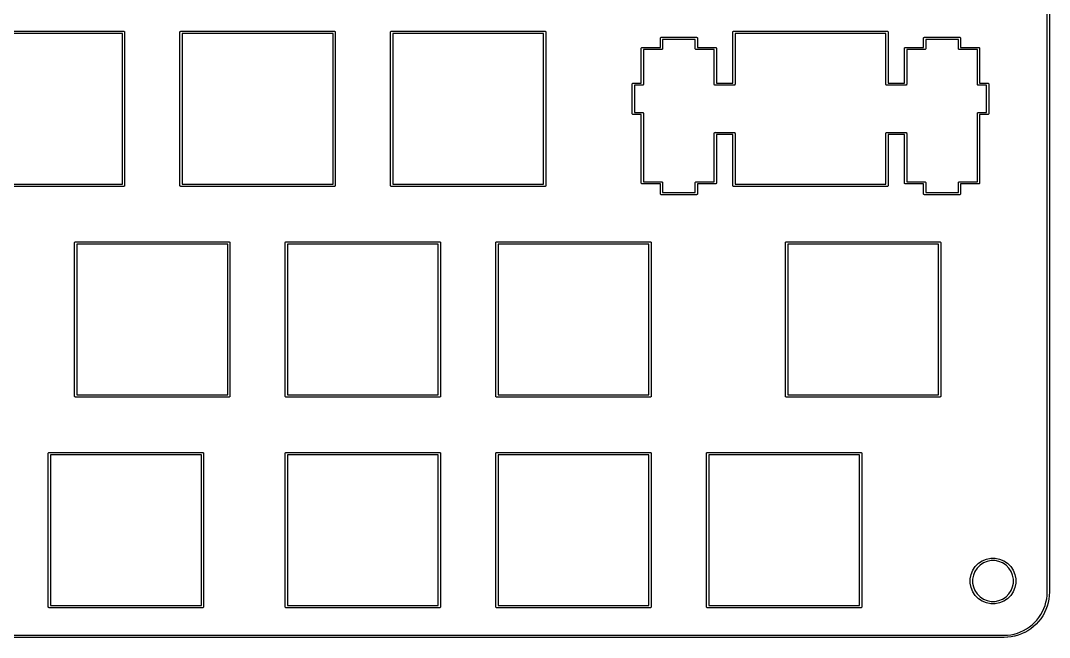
# Model space of a CAD drawing. Extents: x -1 to 304, y -94 to 1.
# Drawn here: x 210.8 to 303.9, y -94.3 to -38.5 of the extents above; entities that cross this region are included whole.
import ezdxf

# ---------------------------------------------------------------- set-up
doc = ezdxf.new("R2010")
doc.units = 0
doc.layers.add('BLACK', color=7, linetype='CONTINUOUS')

msp = doc.modelspace()

# ---------------------------------------------------------------- linework, layer by layer
at = {"layer": 'BLACK', "linetype": 'CONTINUOUS'}
for p, q in [((303.681, -90.2275), (303.681, -2.83112)), ((303.881, -2.83156), (303.881, -90.2271)), ((206.295, -39.5035), (220.136, -39.5035)), ((220.041, -39.7035), (206.39, -39.7035)), ((220.041, -53.3525), (220.041, -39.7035)), ((220.136, -39.5035), (220.141, -39.503)), ((220.141, -39.503), (220.146, -39.5035)), ((220.146, -39.5035), (220.161, -39.5049)), ((220.161, -39.5049), (220.179, -39.5107)), ((220.179, -39.5107), (220.197, -39.52)), ((220.197, -39.52), (220.212, -39.5324)), ((220.212, -39.5324), (220.225, -39.5477)), ((220.225, -39.5477), (220.234, -39.565)), ((220.234, -39.565), (220.24, -39.5839)), ((220.24, -39.5839), (220.242, -39.6035)), ((220.242, -39.6035), (220.241, -39.6084)), ((220.241, -39.6084), (220.241, -53.4476)), ((225.24, -39.6035), (225.241, -39.5839)), ((225.24, -39.6084), (225.24, -39.6035)), ((225.24, -53.4476), (225.24, -39.6084)), ((225.241, -39.5839), (225.247, -39.565)), ((225.247, -39.565), (225.256, -39.5477)), ((225.256, -39.5477), (225.269, -39.5324)), ((225.269, -39.5324), (225.284, -39.52)), ((225.284, -39.52), (225.302, -39.5107)), ((225.302, -39.5107), (225.32, -39.5049)), ((225.32, -39.5049), (225.335, -39.5035)), ((225.335, -39.5035), (225.34, -39.503)), ((225.34, -39.503), (225.345, -39.5035)), ((225.345, -39.5035), (239.186, -39.5035)), ((225.44, -39.7035), (225.44, -53.3525)), ((239.091, -39.7035), (225.44, -39.7035)), ((239.091, -53.3525), (239.091, -39.7035)), ((239.186, -39.5035), (239.191, -39.503)), ((239.191, -39.503), (239.196, -39.5035)), ((239.196, -39.5035), (239.211, -39.5049)), ((239.211, -39.5049), (239.229, -39.5107)), ((239.229, -39.5107), (239.247, -39.52)), ((239.247, -39.52), (239.262, -39.5324)), ((239.262, -39.5324), (239.275, -39.5477)), ((239.275, -39.5477), (239.284, -39.565)), ((239.284, -39.565), (239.29, -39.5839)), ((239.29, -39.5839), (239.292, -39.6035)), ((239.292, -39.6035), (239.291, -39.6084)), ((239.291, -39.6084), (239.291, -53.4476)), ((244.29, -39.6035), (244.291, -39.5839)), ((244.29, -39.6084), (244.29, -39.6035)), ((244.29, -53.4476), (244.29, -39.6084)), ((244.291, -39.5839), (244.297, -39.565)), ((244.297, -39.565), (244.306, -39.5477)), ((244.306, -39.5477), (244.319, -39.5324)), ((244.319, -39.5324), (244.334, -39.52)), ((244.334, -39.52), (244.352, -39.5107)), ((244.352, -39.5107), (244.37, -39.5049)), ((244.37, -39.5049), (244.385, -39.5035)), ((244.385, -39.5035), (244.39, -39.503)), ((244.39, -39.503), (244.395, -39.5035)), ((244.395, -39.5035), (258.236, -39.5035)), ((244.49, -39.7035), (244.49, -53.3525)), ((258.141, -39.7035), (244.49, -39.7035)), ((258.141, -53.3525), (258.141, -39.7035)), ((258.236, -39.5035), (258.241, -39.503)), ((258.241, -39.503), (258.246, -39.5035)), ((258.246, -39.5035), (258.261, -39.5049)), ((258.261, -39.5049), (258.279, -39.5107)), ((258.279, -39.5107), (258.297, -39.52)), ((258.297, -39.52), (258.312, -39.5324)), ((258.312, -39.5324), (258.325, -39.5477)), ((258.325, -39.5477), (258.334, -39.565)), ((258.334, -39.565), (258.34, -39.5839)), ((258.34, -39.5839), (258.342, -39.6035)), ((258.342, -39.6035), (258.341, -39.6084)), ((258.341, -39.6084), (258.341, -53.4476)), ((275.246, -39.6035), (275.247, -39.5839)), ((275.246, -39.6084), (275.246, -39.6035)), ((275.246, -44.2025), (275.246, -39.6084)), ((275.247, -39.5839), (275.253, -39.565)), ((275.253, -39.565), (275.262, -39.5477)), ((275.262, -39.5477), (275.275, -39.5324)), ((275.275, -39.5324), (275.29, -39.52)), ((275.29, -39.52), (275.308, -39.5107)), ((275.308, -39.5107), (275.326, -39.5049)), ((275.326, -39.5049), (275.341, -39.5035)), ((275.341, -39.5035), (275.346, -39.503)), ((275.346, -39.503), (275.351, -39.5035)), ((275.351, -39.5035), (289.192, -39.5035)), ((275.446, -39.7035), (275.446, -44.2976)), ((289.097, -39.7035), (275.446, -39.7035)), ((289.097, -44.2976), (289.097, -39.7035)), ((289.192, -39.5035), (289.197, -39.503)), ((289.197, -39.503), (289.202, -39.5035)), ((289.202, -39.5035), (289.217, -39.5049)), ((289.217, -39.5049), (289.235, -39.5107)), ((289.235, -39.5107), (289.253, -39.52)), ((289.253, -39.52), (289.268, -39.5324)), ((289.268, -39.5324), (289.281, -39.5477)), ((289.281, -39.5477), (289.29, -39.565)), ((289.29, -39.565), (289.296, -39.5839)), ((289.296, -39.5839), (289.298, -39.6035)), ((289.298, -39.6035), (289.297, -39.6084)), ((289.297, -39.6084), (289.297, -44.2025)), ((268.696, -40.1532), (268.697, -40.1336)), ((268.696, -40.1581), (268.696, -40.1532)), ((268.696, -40.9725), (268.696, -40.1581)), ((268.697, -40.1336), (268.703, -40.1147)), ((268.703, -40.1147), (268.712, -40.0974)), ((268.712, -40.0974), (268.725, -40.0821)), ((268.725, -40.0821), (268.74, -40.0697)), ((268.74, -40.0697), (268.758, -40.0604)), ((268.758, -40.0604), (268.776, -40.0546)), ((268.776, -40.0546), (268.791, -40.0532)), ((268.791, -40.0532), (268.796, -40.0527)), ((268.796, -40.0527), (268.801, -40.0532)), ((268.801, -40.0532), (271.942, -40.0532)), ((271.847, -40.2532), (268.896, -40.2532)), ((268.896, -40.2532), (268.896, -41.0676)), ((271.847, -41.0676), (271.847, -40.2532)), ((271.942, -40.0532), (271.947, -40.0527)), ((271.947, -40.0527), (271.952, -40.0532)), ((271.952, -40.0532), (271.967, -40.0546)), ((271.967, -40.0546), (271.985, -40.0604)), ((271.985, -40.0604), (272.003, -40.0697)), ((272.003, -40.0697), (272.018, -40.0821)), ((272.018, -40.0821), (272.031, -40.0974)), ((272.031, -40.0974), (272.04, -40.1147)), ((272.04, -40.1147), (272.046, -40.1336)), ((272.046, -40.1336), (272.048, -40.1532)), ((272.048, -40.1532), (272.047, -40.1581)), ((272.047, -40.1581), (272.047, -40.9725)), ((292.496, -40.1532), (292.497, -40.1336)), ((292.496, -40.1581), (292.496, -40.1532)), ((292.496, -40.9725), (292.496, -40.1581)), ((292.497, -40.1336), (292.503, -40.1147)), ((292.503, -40.1147), (292.512, -40.0974)), ((292.512, -40.0974), (292.525, -40.0821)), ((292.525, -40.0821), (292.54, -40.0697)), ((292.54, -40.0697), (292.558, -40.0604)), ((292.558, -40.0604), (292.576, -40.0546)), ((292.576, -40.0546), (292.591, -40.0532)), ((292.591, -40.0532), (292.596, -40.0527)), ((292.596, -40.0527), (292.601, -40.0532)), ((292.601, -40.0532), (295.742, -40.0532)), ((295.647, -40.2532), (292.696, -40.2532)), ((292.696, -40.2532), (292.696, -41.0676)), ((295.647, -41.0676), (295.647, -40.2532)), ((295.742, -40.0532), (295.747, -40.0527)), ((295.747, -40.0527), (295.752, -40.0532)), ((295.752, -40.0532), (295.767, -40.0546)), ((295.767, -40.0546), (295.785, -40.0604)), ((295.785, -40.0604), (295.803, -40.0697)), ((295.803, -40.0697), (295.818, -40.0821)), ((295.818, -40.0821), (295.831, -40.0974)), ((295.831, -40.0974), (295.84, -40.1147)), ((295.84, -40.1147), (295.846, -40.1336)), ((295.846, -40.1336), (295.848, -40.1532)), ((295.848, -40.1532), (295.847, -40.1581)), ((295.847, -40.1581), (295.847, -40.9725)), ((266.971, -41.0725), (266.972, -41.0529)), ((266.971, -41.0774), (266.971, -41.0725)), ((266.971, -44.2025), (266.971, -41.0774)), ((266.972, -41.0529), (266.978, -41.034)), ((266.978, -41.034), (266.987, -41.0167)), ((266.987, -41.0167), (267, -41.0014)), ((267, -41.0014), (267.015, -40.989)), ((267.015, -40.989), (267.033, -40.9797)), ((267.033, -40.9797), (267.051, -40.9739)), ((267.051, -40.9739), (267.066, -40.9725)), ((267.066, -40.9725), (267.071, -40.972)), ((267.071, -40.972), (267.076, -40.9725)), ((267.076, -40.9725), (268.696, -40.9725)), ((268.791, -41.1725), (267.171, -41.1725)), ((267.171, -41.1725), (267.171, -44.2976)), ((268.796, -41.173), (268.791, -41.1725)), ((268.801, -41.1725), (268.796, -41.173)), ((268.816, -41.1711), (268.801, -41.1725)), ((268.834, -41.1653), (268.816, -41.1711)), ((268.852, -41.156), (268.834, -41.1653)), ((268.867, -41.1436), (268.852, -41.156)), ((268.88, -41.1283), (268.867, -41.1436)), ((268.889, -41.111), (268.88, -41.1283)), ((268.895, -41.0921), (268.889, -41.111)), ((268.897, -41.0725), (268.895, -41.0921)), ((268.896, -41.0676), (268.897, -41.0725)), ((271.847, -41.0725), (271.847, -41.0676)), ((271.848, -41.0921), (271.847, -41.0725)), ((271.854, -41.111), (271.848, -41.0921)), ((271.863, -41.1283), (271.854, -41.111)), ((271.876, -41.1436), (271.863, -41.1283)), ((271.891, -41.156), (271.876, -41.1436)), ((271.909, -41.1653), (271.891, -41.156)), ((271.927, -41.1711), (271.909, -41.1653)), ((271.947, -41.173), (271.927, -41.1711)), ((271.952, -41.1725), (271.947, -41.173)), ((273.572, -41.1725), (271.952, -41.1725)), ((272.047, -40.9725), (273.667, -40.9725)), ((273.572, -44.2976), (273.572, -41.1725)), ((273.667, -40.9725), (273.672, -40.972)), ((273.672, -40.972), (273.677, -40.9725)), ((273.677, -40.9725), (273.692, -40.9739)), ((273.692, -40.9739), (273.71, -40.9797)), ((273.71, -40.9797), (273.728, -40.989)), ((273.728, -40.989), (273.743, -41.0014)), ((273.743, -41.0014), (273.756, -41.0167)), ((273.756, -41.0167), (273.765, -41.034)), ((273.765, -41.034), (273.771, -41.0529)), ((273.771, -41.0529), (273.773, -41.0725)), ((273.773, -41.0725), (273.772, -41.0774)), ((273.772, -41.0774), (273.772, -44.2025)), ((290.771, -41.0725), (290.772, -41.0529)), ((290.771, -41.0774), (290.771, -41.0725)), ((290.771, -44.2025), (290.771, -41.0774)), ((290.772, -41.0529), (290.778, -41.034)), ((290.778, -41.034), (290.787, -41.0167)), ((290.787, -41.0167), (290.8, -41.0014)), ((290.8, -41.0014), (290.815, -40.989)), ((290.815, -40.989), (290.833, -40.9797)), ((290.833, -40.9797), (290.851, -40.9739)), ((290.851, -40.9739), (290.866, -40.9725)), ((290.866, -40.9725), (290.871, -40.972)), ((290.871, -40.972), (290.876, -40.9725)), ((290.876, -40.9725), (292.496, -40.9725)), ((292.591, -41.1725), (290.971, -41.1725)), ((290.971, -41.1725), (290.971, -44.2976)), ((292.596, -41.173), (292.591, -41.1725)), ((292.601, -41.1725), (292.596, -41.173)), ((292.616, -41.1711), (292.601, -41.1725)), ((292.634, -41.1653), (292.616, -41.1711)), ((292.652, -41.156), (292.634, -41.1653)), ((292.667, -41.1436), (292.652, -41.156)), ((292.68, -41.1283), (292.667, -41.1436)), ((292.689, -41.111), (292.68, -41.1283)), ((292.695, -41.0921), (292.689, -41.111)), ((292.697, -41.0725), (292.695, -41.0921)), ((292.696, -41.0676), (292.697, -41.0725)), ((295.647, -41.0725), (295.647, -41.0676)), ((295.648, -41.0921), (295.647, -41.0725)), ((295.654, -41.111), (295.648, -41.0921)), ((295.663, -41.1283), (295.654, -41.111)), ((295.676, -41.1436), (295.663, -41.1283)), ((295.691, -41.156), (295.676, -41.1436)), ((295.709, -41.1653), (295.691, -41.156)), ((295.727, -41.1711), (295.709, -41.1653)), ((295.747, -41.173), (295.727, -41.1711)), ((295.752, -41.1725), (295.747, -41.173)), ((297.372, -41.1725), (295.752, -41.1725)), ((295.847, -40.9725), (297.467, -40.9725)), ((297.372, -44.2976), (297.372, -41.1725)), ((297.467, -40.9725), (297.472, -40.972)), ((297.472, -40.972), (297.477, -40.9725)), ((297.477, -40.9725), (297.492, -40.9739)), ((297.492, -40.9739), (297.51, -40.9797)), ((297.51, -40.9797), (297.528, -40.989)), ((297.528, -40.989), (297.543, -41.0014)), ((297.543, -41.0014), (297.556, -41.0167)), ((297.556, -41.0167), (297.565, -41.034)), ((297.565, -41.034), (297.571, -41.0529)), ((297.571, -41.0529), (297.573, -41.0725)), ((297.573, -41.0725), (297.572, -41.0774)), ((297.572, -41.0774), (297.572, -44.2025)), ((266.147, -44.3025), (266.148, -44.2829)), ((266.147, -44.3074), (266.147, -44.3025)), ((266.147, -46.9477), (266.147, -44.3074)), ((266.148, -44.2829), (266.154, -44.264)), ((266.154, -44.264), (266.163, -44.2467)), ((266.163, -44.2467), (266.176, -44.2314)), ((266.176, -44.2314), (266.191, -44.219)), ((266.191, -44.219), (266.209, -44.2097)), ((266.209, -44.2097), (266.227, -44.2039)), ((266.227, -44.2039), (266.242, -44.2025)), ((266.242, -44.2025), (266.247, -44.202)), ((266.247, -44.202), (266.252, -44.2025)), ((266.252, -44.2025), (266.971, -44.2025)), ((267.066, -44.4025), (266.347, -44.4025)), ((266.347, -44.4025), (266.347, -46.8526)), ((267.071, -44.403), (267.066, -44.4025)), ((267.076, -44.4025), (267.071, -44.403)), ((267.091, -44.4011), (267.076, -44.4025)), ((267.109, -44.3953), (267.091, -44.4011)), ((267.127, -44.386), (267.109, -44.3953)), ((267.142, -44.3736), (267.127, -44.386)), ((267.155, -44.3583), (267.142, -44.3736)), ((267.164, -44.341), (267.155, -44.3583)), ((267.17, -44.3221), (267.164, -44.341)), ((267.172, -44.3025), (267.17, -44.3221)), ((267.171, -44.2976), (267.172, -44.3025)), ((273.572, -44.3025), (273.572, -44.2976)), ((273.573, -44.3221), (273.572, -44.3025)), ((273.579, -44.341), (273.573, -44.3221)), ((273.588, -44.3583), (273.579, -44.341)), ((273.601, -44.3736), (273.588, -44.3583)), ((273.616, -44.386), (273.601, -44.3736)), ((273.634, -44.3953), (273.616, -44.386)), ((273.652, -44.4011), (273.634, -44.3953)), ((273.672, -44.403), (273.652, -44.4011)), ((273.677, -44.4025), (273.672, -44.403)), ((275.341, -44.4025), (273.677, -44.4025)), ((273.772, -44.2025), (275.246, -44.2025)), ((275.346, -44.403), (275.341, -44.4025)), ((275.351, -44.4025), (275.346, -44.403)), ((275.366, -44.4011), (275.351, -44.4025)), ((275.384, -44.3953), (275.366, -44.4011)), ((275.402, -44.386), (275.384, -44.3953)), ((275.417, -44.3736), (275.402, -44.386)), ((275.43, -44.3583), (275.417, -44.3736)), ((275.439, -44.341), (275.43, -44.3583)), ((275.445, -44.3221), (275.439, -44.341)), ((275.447, -44.3025), (275.445, -44.3221)), ((275.446, -44.2976), (275.447, -44.3025)), ((289.097, -44.3025), (289.097, -44.2976)), ((289.098, -44.3221), (289.097, -44.3025)), ((289.104, -44.341), (289.098, -44.3221)), ((289.113, -44.3583), (289.104, -44.341)), ((289.126, -44.3736), (289.113, -44.3583)), ((289.141, -44.386), (289.126, -44.3736)), ((289.159, -44.3953), (289.141, -44.386)), ((289.177, -44.4011), (289.159, -44.3953)), ((289.197, -44.403), (289.177, -44.4011)), ((289.202, -44.4025), (289.197, -44.403)), ((290.866, -44.4025), (289.202, -44.4025)), ((289.297, -44.2025), (290.771, -44.2025)), ((290.871, -44.403), (290.866, -44.4025)), ((290.876, -44.4025), (290.871, -44.403)), ((290.891, -44.4011), (290.876, -44.4025)), ((290.909, -44.3953), (290.891, -44.4011)), ((290.927, -44.386), (290.909, -44.3953)), ((290.942, -44.3736), (290.927, -44.386)), ((290.955, -44.3583), (290.942, -44.3736)), ((290.964, -44.341), (290.955, -44.3583)), ((290.97, -44.3221), (290.964, -44.341)), ((290.972, -44.3025), (290.97, -44.3221)), ((290.971, -44.2976), (290.972, -44.3025)), ((297.372, -44.3025), (297.372, -44.2976)), ((297.373, -44.3221), (297.372, -44.3025)), ((297.379, -44.341), (297.373, -44.3221)), ((297.388, -44.3583), (297.379, -44.341)), ((297.401, -44.3736), (297.388, -44.3583)), ((297.416, -44.386), (297.401, -44.3736)), ((297.434, -44.3953), (297.416, -44.386)), ((297.452, -44.4011), (297.434, -44.3953)), ((297.472, -44.403), (297.452, -44.4011)), ((297.477, -44.4025), (297.472, -44.403)), ((298.196, -44.4025), (297.477, -44.4025)), ((297.572, -44.2025), (298.291, -44.2025)), ((298.196, -46.8526), (298.196, -44.4025)), ((298.291, -44.2025), (298.296, -44.202)), ((298.296, -44.202), (298.301, -44.2025)), ((298.301, -44.2025), (298.316, -44.2039)), ((298.316, -44.2039), (298.334, -44.2097)), ((298.334, -44.2097), (298.352, -44.219)), ((298.352, -44.219), (298.367, -44.2314)), ((298.367, -44.2314), (298.38, -44.2467)), ((298.38, -44.2467), (298.389, -44.264)), ((298.389, -44.264), (298.395, -44.2829)), ((298.395, -44.2829), (298.397, -44.3025)), ((298.397, -44.3025), (298.396, -44.3074)), ((298.396, -44.3074), (298.396, -46.9477)), ((266.147, -46.9526), (266.147, -46.9477)), ((266.148, -46.9722), (266.147, -46.9526)), ((266.154, -46.9911), (266.148, -46.9722)), ((266.163, -47.0084), (266.154, -46.9911)), ((266.176, -47.0237), (266.163, -47.0084)), ((266.191, -47.0361), (266.176, -47.0237)), ((266.209, -47.0454), (266.191, -47.0361)), ((266.227, -47.0512), (266.209, -47.0454)), ((266.242, -47.0526), (266.227, -47.0512)), ((266.247, -47.0531), (266.242, -47.0526)), ((266.252, -47.0526), (266.247, -47.0531)), ((266.971, -47.0526), (266.252, -47.0526)), ((266.347, -46.8526), (267.066, -46.8526)), ((266.971, -53.2176), (266.971, -47.0526)), ((267.066, -46.8526), (267.071, -46.8521)), ((267.071, -46.8521), (267.076, -46.8526)), ((267.076, -46.8526), (267.091, -46.854)), ((267.091, -46.854), (267.109, -46.8598)), ((267.109, -46.8598), (267.127, -46.8691)), ((267.127, -46.8691), (267.142, -46.8815)), ((267.142, -46.8815), (267.155, -46.8968)), ((267.155, -46.8968), (267.164, -46.9141)), ((267.164, -46.9141), (267.17, -46.933)), ((267.17, -46.933), (267.172, -46.9526)), ((267.172, -46.9526), (267.171, -46.9575)), ((267.171, -46.9575), (267.171, -53.1225)), ((297.372, -46.9526), (297.373, -46.933)), ((297.372, -46.9575), (297.372, -46.9526)), ((297.372, -53.1225), (297.372, -46.9575)), ((297.373, -46.933), (297.379, -46.9141)), ((297.379, -46.9141), (297.388, -46.8968)), ((297.388, -46.8968), (297.401, -46.8815)), ((297.401, -46.8815), (297.416, -46.8691)), ((297.416, -46.8691), (297.434, -46.8598)), ((297.434, -46.8598), (297.452, -46.854)), ((297.452, -46.854), (297.467, -46.8526)), ((297.467, -46.8526), (297.472, -46.8521)), ((297.472, -46.8521), (297.477, -46.8526)), ((297.477, -46.8526), (298.196, -46.8526)), ((298.291, -47.0526), (297.572, -47.0526)), ((297.572, -47.0526), (297.572, -53.2176)), ((298.296, -47.0531), (298.291, -47.0526)), ((298.301, -47.0526), (298.296, -47.0531)), ((298.316, -47.0512), (298.301, -47.0526)), ((298.334, -47.0454), (298.316, -47.0512)), ((298.352, -47.0361), (298.334, -47.0454)), ((298.367, -47.0237), (298.352, -47.0361)), ((298.38, -47.0084), (298.367, -47.0237)), ((298.389, -46.9911), (298.38, -47.0084)), ((298.395, -46.9722), (298.389, -46.9911)), ((298.397, -46.9526), (298.395, -46.9722)), ((298.396, -46.9477), (298.397, -46.9526)), ((273.572, -48.7535), (273.573, -48.7339)), ((273.572, -48.7584), (273.572, -48.7535)), ((273.572, -53.1225), (273.572, -48.7584)), ((273.573, -48.7339), (273.579, -48.715)), ((273.579, -48.715), (273.588, -48.6977)), ((273.588, -48.6977), (273.601, -48.6824)), ((273.601, -48.6824), (273.616, -48.67)), ((273.616, -48.67), (273.634, -48.6607)), ((273.634, -48.6607), (273.652, -48.6549)), ((273.652, -48.6549), (273.667, -48.6535)), ((273.667, -48.6535), (273.672, -48.653)), ((273.672, -48.653), (273.677, -48.6535)), ((273.677, -48.6535), (275.341, -48.6535)), ((275.246, -48.8535), (273.772, -48.8535)), ((273.772, -48.8535), (273.772, -53.2176)), ((275.246, -53.4476), (275.246, -48.8535)), ((275.341, -48.6535), (275.346, -48.653)), ((275.346, -48.653), (275.351, -48.6535)), ((275.351, -48.6535), (275.366, -48.6549)), ((275.366, -48.6549), (275.384, -48.6607)), ((275.384, -48.6607), (275.402, -48.67)), ((275.402, -48.67), (275.417, -48.6824)), ((275.417, -48.6824), (275.43, -48.6977)), ((275.43, -48.6977), (275.439, -48.715)), ((275.439, -48.715), (275.445, -48.7339)), ((275.445, -48.7339), (275.447, -48.7535)), ((275.447, -48.7535), (275.446, -48.7584)), ((275.446, -48.7584), (275.446, -53.3525)), ((289.097, -48.7535), (289.098, -48.7339)), ((289.097, -48.7584), (289.097, -48.7535)), ((289.097, -53.3525), (289.097, -48.7584)), ((289.098, -48.7339), (289.104, -48.715)), ((289.104, -48.715), (289.113, -48.6977)), ((289.113, -48.6977), (289.126, -48.6824)), ((289.126, -48.6824), (289.141, -48.67)), ((289.141, -48.67), (289.159, -48.6607)), ((289.159, -48.6607), (289.177, -48.6549)), ((289.177, -48.6549), (289.192, -48.6535)), ((289.192, -48.6535), (289.197, -48.653)), ((289.197, -48.653), (289.202, -48.6535)), ((289.202, -48.6535), (290.866, -48.6535)), ((290.771, -48.8535), (289.297, -48.8535)), ((289.297, -48.8535), (289.297, -53.4476)), ((290.771, -53.2176), (290.771, -48.8535)), ((290.866, -48.6535), (290.871, -48.653)), ((290.871, -48.653), (290.876, -48.6535)), ((290.876, -48.6535), (290.891, -48.6549)), ((290.891, -48.6549), (290.909, -48.6607)), ((290.909, -48.6607), (290.927, -48.67)), ((290.927, -48.67), (290.942, -48.6824)), ((290.942, -48.6824), (290.955, -48.6977)), ((290.955, -48.6977), (290.964, -48.715)), ((290.964, -48.715), (290.97, -48.7339)), ((290.97, -48.7339), (290.972, -48.7535)), ((290.972, -48.7535), (290.971, -48.7584)), ((290.971, -48.7584), (290.971, -53.1225)), ((220.136, -53.5525), (206.295, -53.5525)), ((206.39, -53.3525), (220.041, -53.3525)), ((220.141, -53.553), (220.136, -53.5525)), ((220.146, -53.5525), (220.141, -53.553)), ((220.161, -53.5511), (220.146, -53.5525)), ((220.179, -53.5453), (220.161, -53.5511)), ((220.197, -53.536), (220.179, -53.5453)), ((220.212, -53.5236), (220.197, -53.536)), ((220.225, -53.5083), (220.212, -53.5236)), ((220.234, -53.491), (220.225, -53.5083)), ((220.24, -53.4721), (220.234, -53.491)), ((220.242, -53.4525), (220.24, -53.4721)), ((220.241, -53.4476), (220.242, -53.4525)), ((225.24, -53.4525), (225.24, -53.4476)), ((225.241, -53.4721), (225.24, -53.4525)), ((225.247, -53.491), (225.241, -53.4721)), ((225.256, -53.5083), (225.247, -53.491)), ((225.269, -53.5236), (225.256, -53.5083)), ((225.284, -53.536), (225.269, -53.5236)), ((225.302, -53.5453), (225.284, -53.536)), ((225.32, -53.5511), (225.302, -53.5453)), ((225.34, -53.553), (225.32, -53.5511)), ((225.345, -53.5525), (225.34, -53.553)), ((239.186, -53.5525), (225.345, -53.5525)), ((225.44, -53.3525), (239.091, -53.3525)), ((239.191, -53.553), (239.186, -53.5525)), ((239.196, -53.5525), (239.191, -53.553)), ((239.211, -53.5511), (239.196, -53.5525)), ((239.229, -53.5453), (239.211, -53.5511)), ((239.247, -53.536), (239.229, -53.5453)), ((239.262, -53.5236), (239.247, -53.536)), ((239.275, -53.5083), (239.262, -53.5236)), ((239.284, -53.491), (239.275, -53.5083)), ((239.29, -53.4721), (239.284, -53.491)), ((239.292, -53.4525), (239.29, -53.4721)), ((239.291, -53.4476), (239.292, -53.4525)), ((244.29, -53.4525), (244.29, -53.4476)), ((244.291, -53.4721), (244.29, -53.4525)), ((244.297, -53.491), (244.291, -53.4721)), ((244.306, -53.5083), (244.297, -53.491)), ((244.319, -53.5236), (244.306, -53.5083)), ((244.334, -53.536), (244.319, -53.5236)), ((244.352, -53.5453), (244.334, -53.536)), ((244.37, -53.5511), (244.352, -53.5453)), ((244.39, -53.553), (244.37, -53.5511)), ((244.395, -53.5525), (244.39, -53.553)), ((258.236, -53.5525), (244.395, -53.5525)), ((244.49, -53.3525), (258.141, -53.3525)), ((258.241, -53.553), (258.236, -53.5525)), ((258.246, -53.5525), (258.241, -53.553)), ((258.261, -53.5511), (258.246, -53.5525)), ((258.279, -53.5453), (258.261, -53.5511)), ((258.297, -53.536), (258.279, -53.5453)), ((258.312, -53.5236), (258.297, -53.536)), ((258.325, -53.5083), (258.312, -53.5236)), ((258.334, -53.491), (258.325, -53.5083)), ((258.34, -53.4721), (258.334, -53.491)), ((258.342, -53.4525), (258.34, -53.4721)), ((258.341, -53.4476), (258.342, -53.4525)), ((266.971, -53.2225), (266.971, -53.2176)), ((266.972, -53.2421), (266.971, -53.2225)), ((266.978, -53.261), (266.972, -53.2421)), ((266.987, -53.2783), (266.978, -53.261)), ((267, -53.2936), (266.987, -53.2783)), ((267.015, -53.306), (267, -53.2936)), ((267.033, -53.3153), (267.015, -53.306)), ((267.051, -53.3211), (267.033, -53.3153)), ((267.066, -53.3225), (267.051, -53.3211)), ((267.071, -53.323), (267.066, -53.3225)), ((267.076, -53.3225), (267.071, -53.323)), ((268.696, -53.3225), (267.076, -53.3225)), ((267.171, -53.1225), (268.791, -53.1225)), ((268.696, -54.1987), (268.696, -53.3225)), ((268.791, -53.1225), (268.796, -53.122)), ((268.796, -53.122), (268.801, -53.1225)), ((268.801, -53.1225), (268.816, -53.1239)), ((268.816, -53.1239), (268.834, -53.1297)), ((268.834, -53.1297), (268.852, -53.139)), ((268.852, -53.139), (268.867, -53.1514)), ((268.867, -53.1514), (268.88, -53.1667)), ((268.88, -53.1667), (268.889, -53.184)), ((268.889, -53.184), (268.895, -53.2029)), ((268.895, -53.2029), (268.897, -53.2225)), ((268.897, -53.2225), (268.896, -53.2274)), ((268.896, -53.2274), (268.896, -54.1036)), ((271.847, -53.2225), (271.848, -53.2029)), ((271.847, -53.2274), (271.847, -53.2225)), ((271.847, -54.1036), (271.847, -53.2274)), ((271.848, -53.2029), (271.854, -53.184)), ((271.854, -53.184), (271.863, -53.1667)), ((271.863, -53.1667), (271.876, -53.1514)), ((271.876, -53.1514), (271.891, -53.139)), ((271.891, -53.139), (271.909, -53.1297)), ((271.909, -53.1297), (271.927, -53.1239)), ((271.927, -53.1239), (271.942, -53.1225)), ((271.942, -53.1225), (271.947, -53.122)), ((271.947, -53.122), (271.952, -53.1225)), ((271.952, -53.1225), (273.572, -53.1225)), ((273.667, -53.3225), (272.047, -53.3225)), ((272.047, -53.3225), (272.047, -54.1987)), ((273.672, -53.323), (273.667, -53.3225)), ((273.677, -53.3225), (273.672, -53.323)), ((273.692, -53.3211), (273.677, -53.3225)), ((273.71, -53.3153), (273.692, -53.3211)), ((273.728, -53.306), (273.71, -53.3153)), ((273.743, -53.2936), (273.728, -53.306)), ((273.756, -53.2783), (273.743, -53.2936)), ((273.765, -53.261), (273.756, -53.2783)), ((273.771, -53.2421), (273.765, -53.261)), ((273.773, -53.2225), (273.771, -53.2421)), ((273.772, -53.2176), (273.773, -53.2225)), ((275.246, -53.4525), (275.246, -53.4476)), ((275.247, -53.4721), (275.246, -53.4525)), ((275.253, -53.491), (275.247, -53.4721)), ((275.262, -53.5083), (275.253, -53.491)), ((275.275, -53.5236), (275.262, -53.5083)), ((275.29, -53.536), (275.275, -53.5236)), ((275.308, -53.5453), (275.29, -53.536)), ((275.326, -53.5511), (275.308, -53.5453)), ((275.341, -53.5525), (275.326, -53.5511)), ((275.346, -53.553), (275.341, -53.5525)), ((275.351, -53.5525), (275.346, -53.553)), ((289.192, -53.5525), (275.351, -53.5525)), ((275.446, -53.3525), (289.097, -53.3525)), ((289.197, -53.553), (289.192, -53.5525)), ((289.202, -53.5525), (289.197, -53.553)), ((289.217, -53.5511), (289.202, -53.5525)), ((289.235, -53.5453), (289.217, -53.5511)), ((289.253, -53.536), (289.235, -53.5453)), ((289.268, -53.5236), (289.253, -53.536)), ((289.281, -53.5083), (289.268, -53.5236)), ((289.29, -53.491), (289.281, -53.5083)), ((289.296, -53.4721), (289.29, -53.491)), ((289.298, -53.4525), (289.296, -53.4721)), ((289.297, -53.4476), (289.298, -53.4525)), ((290.771, -53.2225), (290.771, -53.2176)), ((290.772, -53.2421), (290.771, -53.2225)), ((290.778, -53.261), (290.772, -53.2421)), ((290.787, -53.2783), (290.778, -53.261)), ((290.8, -53.2936), (290.787, -53.2783)), ((290.815, -53.306), (290.8, -53.2936)), ((290.833, -53.3153), (290.815, -53.306)), ((290.851, -53.3211), (290.833, -53.3153)), ((290.866, -53.3225), (290.851, -53.3211)), ((290.871, -53.323), (290.866, -53.3225)), ((290.876, -53.3225), (290.871, -53.323)), ((292.496, -53.3225), (290.876, -53.3225)), ((290.971, -53.1225), (292.591, -53.1225)), ((292.496, -54.1987), (292.496, -53.3225)), ((292.591, -53.1225), (292.596, -53.122)), ((292.596, -53.122), (292.601, -53.1225)), ((292.601, -53.1225), (292.616, -53.1239)), ((292.616, -53.1239), (292.634, -53.1297)), ((292.634, -53.1297), (292.652, -53.139)), ((292.652, -53.139), (292.667, -53.1514)), ((292.667, -53.1514), (292.68, -53.1667)), ((292.68, -53.1667), (292.689, -53.184)), ((292.689, -53.184), (292.695, -53.2029)), ((292.695, -53.2029), (292.697, -53.2225)), ((292.697, -53.2225), (292.696, -53.2274)), ((292.696, -53.2274), (292.696, -54.1036)), ((295.647, -53.2225), (295.648, -53.2029)), ((295.647, -53.2274), (295.647, -53.2225)), ((295.647, -54.1036), (295.647, -53.2274)), ((295.648, -53.2029), (295.654, -53.184)), ((295.654, -53.184), (295.663, -53.1667)), ((295.663, -53.1667), (295.676, -53.1514)), ((295.676, -53.1514), (295.691, -53.139)), ((295.691, -53.139), (295.709, -53.1297)), ((295.709, -53.1297), (295.727, -53.1239)), ((295.727, -53.1239), (295.742, -53.1225)), ((295.742, -53.1225), (295.747, -53.122)), ((295.747, -53.122), (295.752, -53.1225)), ((295.752, -53.1225), (297.372, -53.1225)), ((297.467, -53.3225), (295.847, -53.3225)), ((295.847, -53.3225), (295.847, -54.1987)), ((297.472, -53.323), (297.467, -53.3225)), ((297.477, -53.3225), (297.472, -53.323)), ((297.492, -53.3211), (297.477, -53.3225)), ((297.51, -53.3153), (297.492, -53.3211)), ((297.528, -53.306), (297.51, -53.3153)), ((297.543, -53.2936), (297.528, -53.306)), ((297.556, -53.2783), (297.543, -53.2936)), ((297.565, -53.261), (297.556, -53.2783)), ((297.571, -53.2421), (297.565, -53.261)), ((297.573, -53.2225), (297.571, -53.2421)), ((297.572, -53.2176), (297.573, -53.2225)), ((268.696, -54.2036), (268.696, -54.1987)), ((268.697, -54.2232), (268.696, -54.2036)), ((268.703, -54.2421), (268.697, -54.2232)), ((268.712, -54.2594), (268.703, -54.2421)), ((268.725, -54.2747), (268.712, -54.2594)), ((268.74, -54.2871), (268.725, -54.2747)), ((268.758, -54.2964), (268.74, -54.2871)), ((268.776, -54.3022), (268.758, -54.2964)), ((268.791, -54.3036), (268.776, -54.3022)), ((268.796, -54.3041), (268.791, -54.3036)), ((268.801, -54.3036), (268.796, -54.3041)), ((271.942, -54.3036), (268.801, -54.3036)), ((268.896, -54.1036), (271.847, -54.1036)), ((271.947, -54.3041), (271.942, -54.3036)), ((271.952, -54.3036), (271.947, -54.3041)), ((271.967, -54.3022), (271.952, -54.3036)), ((271.985, -54.2964), (271.967, -54.3022)), ((272.003, -54.2871), (271.985, -54.2964)), ((272.018, -54.2747), (272.003, -54.2871)), ((272.031, -54.2594), (272.018, -54.2747)), ((272.04, -54.2421), (272.031, -54.2594)), ((272.046, -54.2232), (272.04, -54.2421)), ((272.048, -54.2036), (272.046, -54.2232)), ((272.047, -54.1987), (272.048, -54.2036)), ((292.496, -54.2036), (292.496, -54.1987)), ((292.497, -54.2232), (292.496, -54.2036)), ((292.503, -54.2421), (292.497, -54.2232)), ((292.512, -54.2594), (292.503, -54.2421)), ((292.525, -54.2747), (292.512, -54.2594)), ((292.54, -54.2871), (292.525, -54.2747)), ((292.558, -54.2964), (292.54, -54.2871)), ((292.576, -54.3022), (292.558, -54.2964)), ((292.591, -54.3036), (292.576, -54.3022)), ((292.596, -54.3041), (292.591, -54.3036)), ((292.601, -54.3036), (292.596, -54.3041)), ((295.742, -54.3036), (292.601, -54.3036)), ((292.696, -54.1036), (295.647, -54.1036)), ((295.747, -54.3041), (295.742, -54.3036)), ((295.752, -54.3036), (295.747, -54.3041)), ((295.767, -54.3022), (295.752, -54.3036)), ((295.785, -54.2964), (295.767, -54.3022)), ((295.803, -54.2871), (295.785, -54.2964)), ((295.818, -54.2747), (295.803, -54.2871)), ((295.831, -54.2594), (295.818, -54.2747)), ((295.84, -54.2421), (295.831, -54.2594)), ((295.846, -54.2232), (295.84, -54.2421)), ((295.848, -54.2036), (295.846, -54.2232)), ((295.847, -54.1987), (295.848, -54.2036)), ((215.716, -58.6339), (215.722, -58.615)), ((215.722, -58.615), (215.731, -58.5977)), ((215.731, -58.5977), (215.744, -58.5824)), ((215.744, -58.5824), (215.759, -58.57)), ((215.759, -58.57), (215.777, -58.5607)), ((215.777, -58.5607), (215.795, -58.5549)), ((215.795, -58.5549), (215.81, -58.5535)), ((215.81, -58.5535), (215.815, -58.553)), ((215.815, -58.553), (215.82, -58.5535)), ((215.82, -58.5535), (229.661, -58.5535)), ((229.661, -58.5535), (229.666, -58.553)), ((229.666, -58.553), (229.671, -58.5535)), ((229.671, -58.5535), (229.686, -58.5549)), ((229.686, -58.5549), (229.704, -58.5607)), ((229.704, -58.5607), (229.722, -58.57)), ((229.722, -58.57), (229.737, -58.5824)), ((229.737, -58.5824), (229.75, -58.5977)), ((229.75, -58.5977), (229.759, -58.615)), ((229.759, -58.615), (229.765, -58.6339)), ((234.766, -58.6339), (234.772, -58.615)), ((234.772, -58.615), (234.781, -58.5977)), ((234.781, -58.5977), (234.794, -58.5824)), ((234.794, -58.5824), (234.809, -58.57)), ((234.809, -58.57), (234.827, -58.5607)), ((234.827, -58.5607), (234.845, -58.5549)), ((234.845, -58.5549), (234.86, -58.5535)), ((234.86, -58.5535), (234.865, -58.553)), ((234.865, -58.553), (234.87, -58.5535)), ((234.87, -58.5535), (248.711, -58.5535)), ((248.711, -58.5535), (248.716, -58.553)), ((248.716, -58.553), (248.721, -58.5535)), ((248.721, -58.5535), (248.736, -58.5549)), ((248.736, -58.5549), (248.754, -58.5607)), ((248.754, -58.5607), (248.772, -58.57)), ((248.772, -58.57), (248.787, -58.5824)), ((248.787, -58.5824), (248.8, -58.5977)), ((248.8, -58.5977), (248.809, -58.615)), ((248.809, -58.615), (248.815, -58.6339)), ((253.816, -58.6339), (253.822, -58.615)), ((253.822, -58.615), (253.831, -58.5977)), ((253.831, -58.5977), (253.844, -58.5824)), ((253.844, -58.5824), (253.859, -58.57)), ((253.859, -58.57), (253.877, -58.5607)), ((253.877, -58.5607), (253.895, -58.5549)), ((253.895, -58.5549), (253.91, -58.5535)), ((253.91, -58.5535), (253.915, -58.553)), ((253.915, -58.553), (253.92, -58.5535)), ((253.92, -58.5535), (267.761, -58.5535)), ((267.761, -58.5535), (267.766, -58.553)), ((267.766, -58.553), (267.771, -58.5535)), ((267.771, -58.5535), (267.786, -58.5549)), ((267.786, -58.5549), (267.804, -58.5607)), ((267.804, -58.5607), (267.822, -58.57)), ((267.822, -58.57), (267.837, -58.5824)), ((267.837, -58.5824), (267.85, -58.5977)), ((267.85, -58.5977), (267.859, -58.615)), ((267.859, -58.615), (267.865, -58.6339)), ((280.011, -58.6339), (280.017, -58.615)), ((280.017, -58.615), (280.026, -58.5977)), ((280.026, -58.5977), (280.039, -58.5824)), ((280.039, -58.5824), (280.054, -58.57)), ((280.054, -58.57), (280.072, -58.5607)), ((280.072, -58.5607), (280.09, -58.5549)), ((280.09, -58.5549), (280.105, -58.5535)), ((280.105, -58.5535), (280.11, -58.553)), ((280.11, -58.553), (280.115, -58.5535)), ((280.115, -58.5535), (293.954, -58.5535)), ((293.954, -58.5535), (293.959, -58.553)), ((293.959, -58.553), (293.964, -58.5535)), ((293.964, -58.5535), (293.979, -58.5549)), ((293.979, -58.5549), (293.997, -58.5607)), ((293.997, -58.5607), (294.015, -58.57)), ((294.015, -58.57), (294.03, -58.5824)), ((294.03, -58.5824), (294.043, -58.5977)), ((294.043, -58.5977), (294.052, -58.615)), ((294.052, -58.615), (294.058, -58.6339)), ((215.715, -58.6535), (215.716, -58.6339)), ((215.715, -58.6584), (215.715, -58.6535)), ((215.715, -72.4978), (215.715, -58.6584)), ((215.915, -58.7535), (215.915, -72.4027)), ((229.566, -58.7535), (215.915, -58.7535)), ((229.566, -72.4027), (229.566, -58.7535)), ((229.765, -58.6339), (229.767, -58.6535)), ((229.767, -58.6535), (229.766, -58.6584)), ((229.766, -58.6584), (229.766, -72.4978)), ((234.765, -58.6535), (234.766, -58.6339)), ((234.765, -58.6584), (234.765, -58.6535)), ((234.765, -72.4978), (234.765, -58.6584)), ((234.965, -58.7535), (234.965, -72.4027)), ((248.616, -58.7535), (234.965, -58.7535)), ((248.616, -72.4027), (248.616, -58.7535)), ((248.815, -58.6339), (248.817, -58.6535)), ((248.817, -58.6535), (248.816, -58.6584)), ((248.816, -58.6584), (248.816, -72.4978)), ((253.815, -58.6535), (253.816, -58.6339)), ((253.815, -58.6584), (253.815, -58.6535)), ((253.815, -72.4978), (253.815, -58.6584)), ((254.015, -58.7535), (254.015, -72.4027)), ((267.666, -58.7535), (254.015, -58.7535)), ((267.666, -72.4027), (267.666, -58.7535)), ((267.865, -58.6339), (267.867, -58.6535)), ((267.867, -58.6535), (267.866, -58.6584)), ((267.866, -58.6584), (267.866, -72.4978)), ((280.01, -58.6535), (280.011, -58.6339)), ((280.01, -58.6584), (280.01, -58.6535)), ((280.01, -72.4978), (280.01, -58.6584)), ((280.21, -58.7535), (280.21, -72.4027)), ((293.859, -58.7535), (280.21, -58.7535)), ((293.859, -72.4027), (293.859, -58.7535)), ((294.058, -58.6339), (294.06, -58.6535)), ((294.06, -58.6535), (294.059, -58.6584)), ((294.059, -58.6584), (294.059, -72.4978)), ((215.715, -72.5027), (215.715, -72.4978)), ((215.716, -72.5223), (215.715, -72.5027)), ((215.722, -72.5412), (215.716, -72.5223)), ((215.731, -72.5585), (215.722, -72.5412)), ((215.744, -72.5738), (215.731, -72.5585)), ((215.759, -72.5862), (215.744, -72.5738)), ((215.915, -72.4027), (229.566, -72.4027)), ((229.737, -72.5738), (229.722, -72.5862)), ((229.75, -72.5585), (229.737, -72.5738)), ((229.759, -72.5412), (229.75, -72.5585)), ((229.765, -72.5223), (229.759, -72.5412)), ((229.767, -72.5027), (229.765, -72.5223)), ((229.766, -72.4978), (229.767, -72.5027)), ((234.765, -72.5027), (234.765, -72.4978)), ((234.766, -72.5223), (234.765, -72.5027)), ((234.772, -72.5412), (234.766, -72.5223)), ((234.781, -72.5585), (234.772, -72.5412)), ((234.794, -72.5738), (234.781, -72.5585)), ((234.809, -72.5862), (234.794, -72.5738)), ((234.965, -72.4027), (248.616, -72.4027)), ((248.787, -72.5738), (248.772, -72.5862)), ((248.8, -72.5585), (248.787, -72.5738)), ((248.809, -72.5412), (248.8, -72.5585)), ((248.815, -72.5223), (248.809, -72.5412)), ((248.817, -72.5027), (248.815, -72.5223)), ((248.816, -72.4978), (248.817, -72.5027)), ((253.815, -72.5027), (253.815, -72.4978)), ((253.816, -72.5223), (253.815, -72.5027)), ((253.822, -72.5412), (253.816, -72.5223)), ((253.831, -72.5585), (253.822, -72.5412)), ((253.844, -72.5738), (253.831, -72.5585)), ((253.859, -72.5862), (253.844, -72.5738)), ((254.015, -72.4027), (267.666, -72.4027)), ((267.837, -72.5738), (267.822, -72.5862)), ((267.85, -72.5585), (267.837, -72.5738)), ((267.859, -72.5412), (267.85, -72.5585)), ((267.865, -72.5223), (267.859, -72.5412)), ((267.867, -72.5027), (267.865, -72.5223)), ((267.866, -72.4978), (267.867, -72.5027)), ((280.01, -72.5027), (280.01, -72.4978)), ((280.011, -72.5223), (280.01, -72.5027)), ((280.017, -72.5412), (280.011, -72.5223)), ((280.026, -72.5585), (280.017, -72.5412)), ((280.039, -72.5738), (280.026, -72.5585)), ((280.054, -72.5862), (280.039, -72.5738)), ((280.21, -72.4027), (293.859, -72.4027)), ((294.03, -72.5738), (294.015, -72.5862)), ((294.043, -72.5585), (294.03, -72.5738)), ((294.052, -72.5412), (294.043, -72.5585)), ((294.058, -72.5223), (294.052, -72.5412)), ((294.06, -72.5027), (294.058, -72.5223)), ((294.059, -72.4978), (294.06, -72.5027)), ((215.777, -72.5955), (215.759, -72.5862)), ((215.795, -72.6013), (215.777, -72.5955)), ((215.815, -72.6032), (215.795, -72.6013)), ((215.82, -72.6027), (215.815, -72.6032)), ((229.661, -72.6027), (215.82, -72.6027)), ((229.666, -72.6032), (229.661, -72.6027)), ((229.671, -72.6027), (229.666, -72.6032)), ((229.686, -72.6013), (229.671, -72.6027)), ((229.704, -72.5955), (229.686, -72.6013)), ((229.722, -72.5862), (229.704, -72.5955)), ((234.827, -72.5955), (234.809, -72.5862)), ((234.845, -72.6013), (234.827, -72.5955)), ((234.865, -72.6032), (234.845, -72.6013)), ((234.87, -72.6027), (234.865, -72.6032)), ((248.711, -72.6027), (234.87, -72.6027)), ((248.716, -72.6032), (248.711, -72.6027)), ((248.721, -72.6027), (248.716, -72.6032)), ((248.736, -72.6013), (248.721, -72.6027)), ((248.754, -72.5955), (248.736, -72.6013)), ((248.772, -72.5862), (248.754, -72.5955)), ((253.877, -72.5955), (253.859, -72.5862)), ((253.895, -72.6013), (253.877, -72.5955)), ((253.915, -72.6032), (253.895, -72.6013)), ((253.92, -72.6027), (253.915, -72.6032)), ((267.761, -72.6027), (253.92, -72.6027)), ((267.766, -72.6032), (267.761, -72.6027)), ((267.771, -72.6027), (267.766, -72.6032)), ((267.786, -72.6013), (267.771, -72.6027)), ((267.804, -72.5955), (267.786, -72.6013)), ((267.822, -72.5862), (267.804, -72.5955)), ((280.072, -72.5955), (280.054, -72.5862)), ((280.09, -72.6013), (280.072, -72.5955)), ((280.11, -72.6032), (280.09, -72.6013)), ((280.115, -72.6027), (280.11, -72.6032)), ((293.954, -72.6027), (280.115, -72.6027)), ((293.959, -72.6032), (293.954, -72.6027)), ((293.964, -72.6027), (293.959, -72.6032)), ((293.979, -72.6013), (293.964, -72.6027)), ((293.997, -72.5955), (293.979, -72.6013)), ((294.015, -72.5862), (293.997, -72.5955)), ((213.335, -77.7034), (213.336, -77.6838)), ((213.335, -77.7083), (213.335, -77.7034)), ((213.335, -91.5478), (213.335, -77.7083)), ((213.336, -77.6838), (213.342, -77.6649)), ((213.342, -77.6649), (213.351, -77.6476)), ((213.351, -77.6476), (213.364, -77.6323)), ((213.364, -77.6323), (213.379, -77.6199)), ((213.379, -77.6199), (213.397, -77.6106)), ((213.397, -77.6106), (213.415, -77.6048)), ((213.415, -77.6048), (213.43, -77.6034)), ((213.43, -77.6034), (213.435, -77.6029)), ((213.435, -77.6029), (213.44, -77.6034)), ((213.44, -77.6034), (227.279, -77.6034)), ((213.535, -77.8034), (213.535, -91.4527)), ((227.184, -77.8034), (213.535, -77.8034)), ((227.184, -91.4527), (227.184, -77.8034)), ((227.279, -77.6034), (227.284, -77.6029)), ((227.284, -77.6029), (227.289, -77.6034)), ((227.289, -77.6034), (227.304, -77.6048)), ((227.304, -77.6048), (227.322, -77.6106)), ((227.322, -77.6106), (227.34, -77.6199)), ((227.34, -77.6199), (227.355, -77.6323)), ((227.355, -77.6323), (227.368, -77.6476)), ((227.368, -77.6476), (227.377, -77.6649)), ((227.377, -77.6649), (227.383, -77.6838)), ((227.383, -77.6838), (227.385, -77.7034)), ((227.385, -77.7034), (227.384, -77.7083)), ((227.384, -77.7083), (227.384, -91.5478)), ((234.765, -77.7034), (234.766, -77.6838)), ((234.765, -77.7083), (234.765, -77.7034)), ((234.765, -91.5478), (234.765, -77.7083)), ((234.766, -77.6838), (234.772, -77.6649)), ((234.772, -77.6649), (234.781, -77.6476)), ((234.781, -77.6476), (234.794, -77.6323)), ((234.794, -77.6323), (234.809, -77.6199)), ((234.809, -77.6199), (234.827, -77.6106)), ((234.827, -77.6106), (234.845, -77.6048)), ((234.845, -77.6048), (234.86, -77.6034)), ((234.86, -77.6034), (234.865, -77.6029)), ((234.865, -77.6029), (234.87, -77.6034)), ((234.87, -77.6034), (248.711, -77.6034)), ((234.965, -77.8034), (234.965, -91.4527)), ((248.616, -77.8034), (234.965, -77.8034)), ((248.616, -91.4527), (248.616, -77.8034)), ((248.711, -77.6034), (248.716, -77.6029)), ((248.716, -77.6029), (248.721, -77.6034)), ((248.721, -77.6034), (248.736, -77.6048)), ((248.736, -77.6048), (248.754, -77.6106)), ((248.754, -77.6106), (248.772, -77.6199)), ((248.772, -77.6199), (248.787, -77.6323)), ((248.787, -77.6323), (248.8, -77.6476)), ((248.8, -77.6476), (248.809, -77.6649)), ((248.809, -77.6649), (248.815, -77.6838)), ((248.815, -77.6838), (248.817, -77.7034)), ((248.817, -77.7034), (248.816, -77.7083)), ((248.816, -77.7083), (248.816, -91.5478)), ((253.815, -77.7034), (253.816, -77.6838)), ((253.815, -77.7083), (253.815, -77.7034)), ((253.815, -91.5478), (253.815, -77.7083)), ((253.816, -77.6838), (253.822, -77.6649)), ((253.822, -77.6649), (253.831, -77.6476)), ((253.831, -77.6476), (253.844, -77.6323)), ((253.844, -77.6323), (253.859, -77.6199)), ((253.859, -77.6199), (253.877, -77.6106)), ((253.877, -77.6106), (253.895, -77.6048)), ((253.895, -77.6048), (253.91, -77.6034)), ((253.91, -77.6034), (253.915, -77.6029)), ((253.915, -77.6029), (253.92, -77.6034)), ((253.92, -77.6034), (267.761, -77.6034)), ((254.015, -77.8034), (254.015, -91.4527)), ((267.666, -77.8034), (254.015, -77.8034)), ((267.666, -91.4527), (267.666, -77.8034)), ((267.761, -77.6034), (267.766, -77.6029)), ((267.766, -77.6029), (267.771, -77.6034)), ((267.771, -77.6034), (267.786, -77.6048)), ((267.786, -77.6048), (267.804, -77.6106)), ((267.804, -77.6106), (267.822, -77.6199)), ((267.822, -77.6199), (267.837, -77.6323)), ((267.837, -77.6323), (267.85, -77.6476)), ((267.85, -77.6476), (267.859, -77.6649)), ((267.859, -77.6649), (267.865, -77.6838)), ((267.865, -77.6838), (267.867, -77.7034)), ((267.867, -77.7034), (267.866, -77.7083)), ((267.866, -77.7083), (267.866, -91.5478)), ((272.865, -77.7034), (272.866, -77.6838)), ((272.865, -77.7083), (272.865, -77.7034)), ((272.865, -91.5478), (272.865, -77.7083)), ((272.866, -77.6838), (272.872, -77.6649)), ((272.872, -77.6649), (272.881, -77.6476)), ((272.881, -77.6476), (272.894, -77.6323)), ((272.894, -77.6323), (272.909, -77.6199)), ((272.909, -77.6199), (272.927, -77.6106)), ((272.927, -77.6106), (272.945, -77.6048)), ((272.945, -77.6048), (272.96, -77.6034)), ((272.96, -77.6034), (272.965, -77.6029)), ((272.965, -77.6029), (272.97, -77.6034)), ((272.97, -77.6034), (286.811, -77.6034)), ((273.065, -77.8034), (273.065, -91.4527)), ((286.716, -77.8034), (273.065, -77.8034)), ((286.716, -91.4527), (286.716, -77.8034)), ((286.811, -77.6034), (286.816, -77.6029)), ((286.816, -77.6029), (286.821, -77.6034)), ((286.821, -77.6034), (286.836, -77.6048)), ((286.836, -77.6048), (286.854, -77.6106)), ((286.854, -77.6106), (286.872, -77.6199)), ((286.872, -77.6199), (286.887, -77.6323)), ((286.887, -77.6323), (286.9, -77.6476)), ((286.9, -77.6476), (286.909, -77.6649)), ((286.909, -77.6649), (286.915, -77.6838)), ((286.915, -77.6838), (286.917, -77.7034)), ((286.917, -77.7034), (286.916, -77.7083)), ((286.916, -77.7083), (286.916, -91.5478)), ((297.467, -87.6297), (297.804, -87.4042)), ((297.804, -87.4042), (298.179, -87.2489)), ((298.243, -87.4595), (297.908, -87.5982)), ((298.179, -87.2489), (298.577, -87.1698)), ((298.599, -87.3887), (298.243, -87.4595)), ((298.577, -87.1698), (298.983, -87.1698)), ((298.961, -87.3887), (298.599, -87.3887)), ((299.317, -87.4595), (298.961, -87.3887)), ((298.983, -87.1698), (299.381, -87.2489)), ((299.652, -87.5982), (299.317, -87.4595)), ((299.381, -87.2489), (299.756, -87.4042)), ((299.756, -87.4042), (300.093, -87.6297)), ((296.799, -88.6289), (296.955, -88.254)), ((296.955, -88.254), (297.18, -87.9166)), ((297.149, -88.3577), (297.01, -88.6928)), ((297.35, -88.0562), (297.149, -88.3577)), ((297.18, -87.9166), (297.467, -87.6297)), ((297.606, -87.7997), (297.35, -88.0562)), ((297.908, -87.5982), (297.606, -87.7997)), ((299.954, -87.7997), (299.652, -87.5982)), ((300.21, -88.0562), (299.954, -87.7997)), ((300.093, -87.6297), (300.38, -87.9166)), ((300.412, -88.3577), (300.21, -88.0562)), ((300.38, -87.9166), (300.606, -88.254)), ((300.55, -88.6928), (300.412, -88.3577)), ((300.606, -88.254), (300.761, -88.6289)), ((296.72, -89.0269), (296.799, -88.6289)), ((296.72, -89.4327), (296.72, -89.0269)), ((297.01, -88.6928), (296.939, -89.0485)), ((296.939, -89.0485), (296.939, -89.4111)), ((300.621, -89.0485), (300.55, -88.6928)), ((300.621, -89.4111), (300.621, -89.0485)), ((300.761, -88.6289), (300.84, -89.0269)), ((300.84, -89.0269), (300.84, -89.4327)), ((296.799, -89.8307), (296.72, -89.4327)), ((296.955, -90.2056), (296.799, -89.8307)), ((296.939, -89.4111), (297.01, -89.7668)), ((297.18, -90.543), (296.955, -90.2056)), ((297.01, -89.7668), (297.149, -90.1019)), ((297.149, -90.1019), (297.35, -90.4034)), ((300.21, -90.4034), (300.412, -90.1019)), ((300.606, -90.2056), (300.38, -90.543)), ((300.412, -90.1019), (300.55, -89.7668)), ((300.55, -89.7668), (300.621, -89.4111)), ((300.761, -89.8307), (300.606, -90.2056)), ((300.84, -89.4327), (300.761, -89.8307)), ((303.667, -90.5346), (303.681, -90.2275)), ((303.88, -90.2369), (303.867, -90.5456)), ((303.881, -90.2347), (303.88, -90.2369)), ((303.881, -90.2271), (303.881, -90.2293)), ((303.881, -90.2293), (303.881, -90.232)), ((303.881, -90.232), (303.881, -90.2347)), ((297.467, -90.8299), (297.18, -90.543)), ((297.35, -90.4034), (297.606, -90.6599)), ((297.804, -91.0554), (297.467, -90.8299)), ((297.606, -90.6599), (297.908, -90.8614)), ((298.179, -91.2107), (297.804, -91.0554)), ((297.908, -90.8614), (298.243, -91.0001)), ((298.243, -91.0001), (298.599, -91.0709)), ((298.599, -91.0709), (298.961, -91.0709)), ((298.961, -91.0709), (299.317, -91.0001)), ((299.317, -91.0001), (299.652, -90.8614)), ((299.756, -91.0554), (299.381, -91.2107)), ((299.652, -90.8614), (299.954, -90.6599)), ((300.093, -90.8299), (299.756, -91.0554)), ((299.954, -90.6599), (300.21, -90.4034)), ((300.38, -90.543), (300.093, -90.8299)), ((303.489, -91.435), (303.571, -91.1394)), ((303.571, -91.1394), (303.632, -90.8397)), ((303.632, -90.8397), (303.667, -90.5346)), ((303.767, -91.1812), (303.766, -91.1847)), ((303.828, -90.8757), (303.767, -91.1812)), ((303.829, -90.8717), (303.828, -90.8757)), ((303.83, -90.8703), (303.829, -90.871)), ((303.829, -90.871), (303.829, -90.8717)), ((303.866, -90.5554), (303.83, -90.8662)), ((303.83, -90.8662), (303.83, -90.8703)), ((303.867, -90.5456), (303.866, -90.5491)), ((303.866, -90.5491), (303.866, -90.5505)), ((303.866, -90.5505), (303.866, -90.5519)), ((303.866, -90.5519), (303.866, -90.5554)), ((213.335, -91.5527), (213.335, -91.5478)), ((213.336, -91.5723), (213.335, -91.5527)), ((213.342, -91.5911), (213.336, -91.5723)), ((213.351, -91.6085), (213.342, -91.5911)), ((213.364, -91.6237), (213.351, -91.6085)), ((213.379, -91.6362), (213.364, -91.6237)), ((213.397, -91.6455), (213.379, -91.6362)), ((213.415, -91.6512), (213.397, -91.6455)), ((213.435, -91.6531), (213.415, -91.6512)), ((213.44, -91.6527), (213.435, -91.6531)), ((227.279, -91.6527), (213.44, -91.6527)), ((213.535, -91.4527), (227.184, -91.4527)), ((227.284, -91.6531), (227.279, -91.6527)), ((227.289, -91.6527), (227.284, -91.6531)), ((227.304, -91.6512), (227.289, -91.6527)), ((227.322, -91.6455), (227.304, -91.6512)), ((227.34, -91.6362), (227.322, -91.6455)), ((227.355, -91.6237), (227.34, -91.6362)), ((227.368, -91.6085), (227.355, -91.6237)), ((227.377, -91.5911), (227.368, -91.6085)), ((227.383, -91.5723), (227.377, -91.5911)), ((227.385, -91.5527), (227.383, -91.5723)), ((227.384, -91.5478), (227.385, -91.5527)), ((234.765, -91.5527), (234.765, -91.5478)), ((234.766, -91.5723), (234.765, -91.5527)), ((234.772, -91.5911), (234.766, -91.5723)), ((234.781, -91.6085), (234.772, -91.5911)), ((234.794, -91.6237), (234.781, -91.6085)), ((234.809, -91.6362), (234.794, -91.6237)), ((234.827, -91.6455), (234.809, -91.6362)), ((234.845, -91.6512), (234.827, -91.6455)), ((234.865, -91.6531), (234.845, -91.6512)), ((234.87, -91.6527), (234.865, -91.6531)), ((248.711, -91.6527), (234.87, -91.6527)), ((234.965, -91.4527), (248.616, -91.4527)), ((248.716, -91.6531), (248.711, -91.6527)), ((248.721, -91.6527), (248.716, -91.6531)), ((248.736, -91.6512), (248.721, -91.6527)), ((248.754, -91.6455), (248.736, -91.6512)), ((248.772, -91.6362), (248.754, -91.6455)), ((248.787, -91.6237), (248.772, -91.6362)), ((248.8, -91.6085), (248.787, -91.6237)), ((248.809, -91.5911), (248.8, -91.6085)), ((248.815, -91.5723), (248.809, -91.5911)), ((248.817, -91.5527), (248.815, -91.5723)), ((248.816, -91.5478), (248.817, -91.5527)), ((253.815, -91.5527), (253.815, -91.5478)), ((253.816, -91.5723), (253.815, -91.5527)), ((253.822, -91.5911), (253.816, -91.5723)), ((253.831, -91.6085), (253.822, -91.5911)), ((253.844, -91.6237), (253.831, -91.6085)), ((253.859, -91.6362), (253.844, -91.6237)), ((253.877, -91.6455), (253.859, -91.6362)), ((253.895, -91.6512), (253.877, -91.6455)), ((253.915, -91.6531), (253.895, -91.6512)), ((253.92, -91.6527), (253.915, -91.6531)), ((267.761, -91.6527), (253.92, -91.6527)), ((254.015, -91.4527), (267.666, -91.4527)), ((267.766, -91.6531), (267.761, -91.6527)), ((267.771, -91.6527), (267.766, -91.6531)), ((267.786, -91.6512), (267.771, -91.6527)), ((267.804, -91.6455), (267.786, -91.6512)), ((267.822, -91.6362), (267.804, -91.6455)), ((267.837, -91.6237), (267.822, -91.6362)), ((267.85, -91.6085), (267.837, -91.6237)), ((267.859, -91.5911), (267.85, -91.6085)), ((267.865, -91.5723), (267.859, -91.5911)), ((267.867, -91.5527), (267.865, -91.5723)), ((267.866, -91.5478), (267.867, -91.5527)), ((272.865, -91.5527), (272.865, -91.5478)), ((272.866, -91.5723), (272.865, -91.5527)), ((272.872, -91.5911), (272.866, -91.5723)), ((272.881, -91.6085), (272.872, -91.5911)), ((272.894, -91.6237), (272.881, -91.6085)), ((272.909, -91.6362), (272.894, -91.6237)), ((272.927, -91.6455), (272.909, -91.6362)), ((272.945, -91.6512), (272.927, -91.6455)), ((272.965, -91.6531), (272.945, -91.6512)), ((272.97, -91.6527), (272.965, -91.6531)), ((286.811, -91.6527), (272.97, -91.6527)), ((273.065, -91.4527), (286.716, -91.4527)), ((286.816, -91.6531), (286.811, -91.6527)), ((286.821, -91.6527), (286.816, -91.6531)), ((286.836, -91.6512), (286.821, -91.6527)), ((286.854, -91.6455), (286.836, -91.6512)), ((286.872, -91.6362), (286.854, -91.6455)), ((286.887, -91.6237), (286.872, -91.6362)), ((286.9, -91.6085), (286.887, -91.6237)), ((286.909, -91.5911), (286.9, -91.6085)), ((286.915, -91.5723), (286.909, -91.5911)), ((286.917, -91.5527), (286.915, -91.5723)), ((286.916, -91.5478), (286.917, -91.5527)), ((298.577, -91.2898), (298.179, -91.2107)), ((298.983, -91.2898), (298.577, -91.2898)), ((299.381, -91.2107), (298.983, -91.2898)), ((303.105, -92.2666), (303.254, -91.9992)), ((303.254, -91.9992), (303.383, -91.7209)), ((303.43, -92.0943), (303.278, -92.3668)), ((303.383, -91.7209), (303.489, -91.435)), ((303.432, -92.0911), (303.43, -92.0943)), ((303.433, -92.0901), (303.432, -92.0911)), ((303.435, -92.0856), (303.433, -92.0891)), ((303.433, -92.0891), (303.433, -92.0901)), ((303.566, -91.8022), (303.435, -92.0856)), ((303.568, -91.7988), (303.566, -91.8022)), ((303.57, -91.7932), (303.568, -91.7969)), ((303.568, -91.7969), (303.568, -91.7978)), ((303.568, -91.7978), (303.568, -91.7988)), ((303.678, -91.5012), (303.57, -91.7932)), ((303.68, -91.4973), (303.678, -91.5012)), ((303.681, -91.492), (303.68, -91.4961)), ((303.68, -91.4961), (303.68, -91.4967)), ((303.68, -91.4967), (303.68, -91.4973)), ((303.765, -91.1906), (303.681, -91.492)), ((303.766, -91.1873), (303.765, -91.1906)), ((303.766, -91.1847), (303.766, -91.186)), ((303.766, -91.186), (303.766, -91.1873)), ((302.313, -93.195), (302.537, -92.9868)), ((302.537, -92.9868), (302.745, -92.7623)), ((302.893, -92.896), (302.682, -93.1246)), ((302.745, -92.7623), (302.935, -92.5218)), ((302.896, -92.8932), (302.893, -92.896)), ((302.897, -92.8924), (302.896, -92.8932)), ((302.9, -92.8886), (302.897, -92.8917)), ((302.897, -92.8917), (302.897, -92.8924)), ((303.093, -92.6434), (302.9, -92.8886)), ((302.935, -92.5218), (303.105, -92.2666)), ((303.096, -92.6403), (303.093, -92.6434)), ((303.097, -92.6396), (303.096, -92.6403)), ((303.099, -92.6355), (303.097, -92.6388)), ((303.097, -92.6388), (303.097, -92.6396)), ((303.273, -92.3751), (303.099, -92.6355)), ((303.276, -92.3719), (303.273, -92.3751)), ((303.278, -92.3668), (303.276, -92.3703)), ((303.276, -92.3703), (303.276, -92.3711)), ((303.276, -92.3711), (303.276, -92.3719)), ((300.689, -94.0213), (300.985, -93.9393)), ((300.985, -93.9393), (301.271, -93.8333)), ((301.271, -93.8333), (301.549, -93.7042)), ((301.636, -93.8845), (301.353, -94.016)), ((301.549, -93.7042), (301.816, -93.555)), ((301.639, -93.8831), (301.636, -93.8845)), ((301.64, -93.8825), (301.639, -93.8831)), ((301.641, -93.882), (301.64, -93.8825)), ((301.644, -93.8801), (301.641, -93.882)), ((301.917, -93.7281), (301.644, -93.8801)), ((301.816, -93.555), (302.072, -93.3844)), ((301.92, -93.7263), (301.917, -93.7281)), ((301.921, -93.7258), (301.92, -93.7263)), ((301.922, -93.7253), (301.921, -93.7258)), ((301.925, -93.723), (301.922, -93.7253)), ((302.185, -93.549), (301.925, -93.723)), ((302.072, -93.3844), (302.313, -93.195)), ((302.189, -93.547), (302.185, -93.549)), ((302.19, -93.5458), (302.189, -93.5464)), ((302.189, -93.5464), (302.189, -93.547)), ((302.193, -93.5433), (302.19, -93.5458)), ((302.439, -93.3501), (302.193, -93.5433)), ((302.442, -93.3477), (302.439, -93.3501)), ((302.443, -93.3471), (302.442, -93.3477)), ((302.446, -93.3438), (302.443, -93.3466)), ((302.443, -93.3466), (302.443, -93.3471)), ((302.675, -93.1315), (302.446, -93.3438)), ((302.678, -93.129), (302.675, -93.1315)), ((302.679, -93.1274), (302.678, -93.1282)), ((302.678, -93.1282), (302.678, -93.129)), ((302.682, -93.1246), (302.679, -93.1274)), ((299.777, -94.3302), (2.8318, -94.3302)), ((132.321, -94.1302), (299.777, -94.1302)), ((299.777, -94.1302), (300.085, -94.1167)), ((299.779, -94.3303), (299.777, -94.3302)), ((299.782, -94.3302), (299.779, -94.3303)), ((299.784, -94.3302), (299.782, -94.3302)), ((299.787, -94.33), (299.784, -94.3302)), ((300.096, -94.3164), (299.787, -94.33)), ((300.085, -94.1167), (300.39, -94.0817)), ((300.099, -94.3163), (300.096, -94.3164)), ((300.1, -94.3162), (300.099, -94.3163)), ((300.102, -94.3161), (300.1, -94.3162)), ((300.105, -94.3156), (300.102, -94.3161)), ((300.416, -94.28), (300.105, -94.3156)), ((300.39, -94.0817), (300.689, -94.0213)), ((300.421, -94.2796), (300.416, -94.28)), ((300.422, -94.2794), (300.421, -94.2794)), ((300.421, -94.2794), (300.421, -94.2796)), ((300.426, -94.2785), (300.422, -94.2794)), ((300.731, -94.2168), (300.426, -94.2785)), ((300.735, -94.2162), (300.731, -94.2168)), ((300.736, -94.2159), (300.735, -94.2162)), ((300.737, -94.2156), (300.736, -94.2159)), ((300.741, -94.2146), (300.737, -94.2156)), ((301.042, -94.131), (300.741, -94.2146)), ((301.046, -94.13), (301.042, -94.131)), ((301.047, -94.1296), (301.046, -94.1297)), ((301.046, -94.1297), (301.046, -94.13)), ((301.051, -94.1281), (301.047, -94.1296)), ((301.344, -94.0197), (301.051, -94.1281)), ((301.347, -94.0184), (301.344, -94.0197)), ((301.348, -94.018), (301.347, -94.0184)), ((301.349, -94.0177), (301.348, -94.018)), ((301.353, -94.016), (301.349, -94.0177))]:
    msp.add_line(p, q, dxfattribs=at)

doc.saveas('drawing.dxf')
